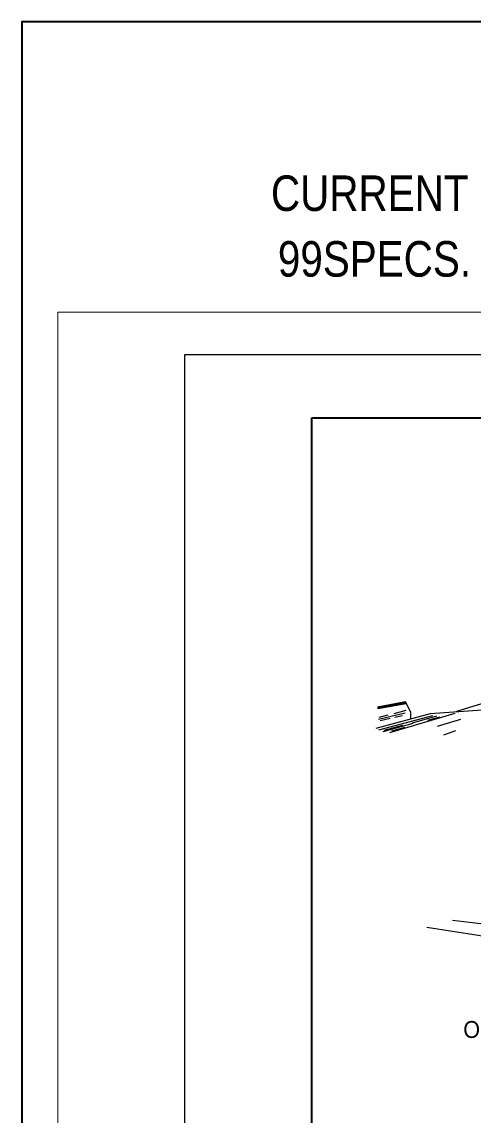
# Model space of a CAD drawing. Extents: x -329 to 40, y -46 to 222.
# Drawn here: x -328.8 to -275.6, y 92.5 to 221.7 of the extents above; entities that cross this region are included whole.
import ezdxf

# ---------------------------------------------------------------- set-up
doc = ezdxf.new("R2010")
doc.units = 0
doc.header["$LTSCALE"] = 0.53
doc.layers.add('1', color=7, linetype='Continuous', lineweight=13)

msp = doc.modelspace()

# ---------------------------------------------------------------- linework, layer by layer
at = {"layer": '1'}
for p, q in [((-324.5884, 187.4267), (35.4116, 187.4267)), ((-324.5884, -42.5733), (-324.5884, 187.4267))]:
    msp.add_line(p, q, dxfattribs=at)
at = {"layer": '1', "lineweight": 40}
for p, q in [((-294.5884, 174.9267), (30.4116, 174.9267)), ((-294.5884, -30.0733), (-294.5884, 174.9267))]:
    msp.add_line(p, q, dxfattribs=at)
at = {"layer": '1', "lineweight": 25}
for p, q in [((-205.1996, 162.6822), (-277.4947, 140.2432)), ((-283.5194, 141.3593), (-286.8458, 140.7462)), ((-283.5194, 141.2877), (-286.8458, 140.6746)), ((-283.4956, 141.2162), (-286.8219, 140.603)), ((-283.4717, 141.1447), (-286.7981, 140.5315)), ((-283.5883, 140.0422), (-286.7347, 139.2789)), ((-280.3347, 139.7082), (-286.7227, 138.0385)), ((-285.6144, 139.8037), (-286.687, 139.5412)), ((-277.7128, 139.9944), (-285.4357, 137.7045)), ((-283.4929, 140.3523), (-284.8993, 139.9468)), ((-283.8743, 139.7321), (-284.804, 139.5174)), ((-279.858, 139.6605), (-282.766, 138.8494)), ((-279.5243, 139.5651), (-280.9545, 139.1833)), ((-285.3522, 139.422), (-286.544, 139.1118)), ((-282.6707, 138.8017), (-286.1984, 137.8476)), ((-283.9102, 138.5632), (-286.1031, 137.9907)), ((-283.6242, 138.3247), (-285.1973, 137.8953)), ((-277.0454, 139.2788), (-279.8103, 138.4678)), ((-277.6175, 137.943), (-279.0476, 137.4183)), ((-270.133, 114.6143), (-277.9988, 115.5208))]:
    msp.add_line(p, q, dxfattribs=at)
at = {"layer": '1', "lineweight": 35}
msp.add_lwpolyline([(-328.8492, -46.316), (40.0012, -46.316), (40.0012, 221.7391), (-328.8492, 221.7391)], close=True, dxfattribs=at)
at = {"layer": '1', "lineweight": 25}
for points in [[(-309.5884, -37.5733), (-309.5884, 182.4267), (35.4116, 182.4267)], [(-246.9277, 142.5574), (-262.8144, 111.8673), (-281.0138, 114.6848)], [(-253.6644, 141.8531), (-280.6117, 139.9412), (-287.0468, 138.2307)], [(-282.9243, 139.3375), (-282.9208, 140.1615), (-283.5194, 141.3593)]]:
    msp.add_lwpolyline(points, dxfattribs=at)

# ---------------------------------------------------------------- texts
at = {"layer": '1'}
for s, height, width, p in [('CURRENT', 4.2, 0.85, (-299.4298, 199.3878)), ('99SPECS.', 4.2, 0.85, (-298.6127, 191.6258)), ('ON FILL SLOPES, APPROACHES TO OVERPASSES AND BRIDGES.', 2, 0.95, (-276.7107, 101.6483))]:
    msp.add_text(s, height=height, dxfattribs=dict(at, width=width)).set_placement(p)

doc.saveas('drawing.dxf')
